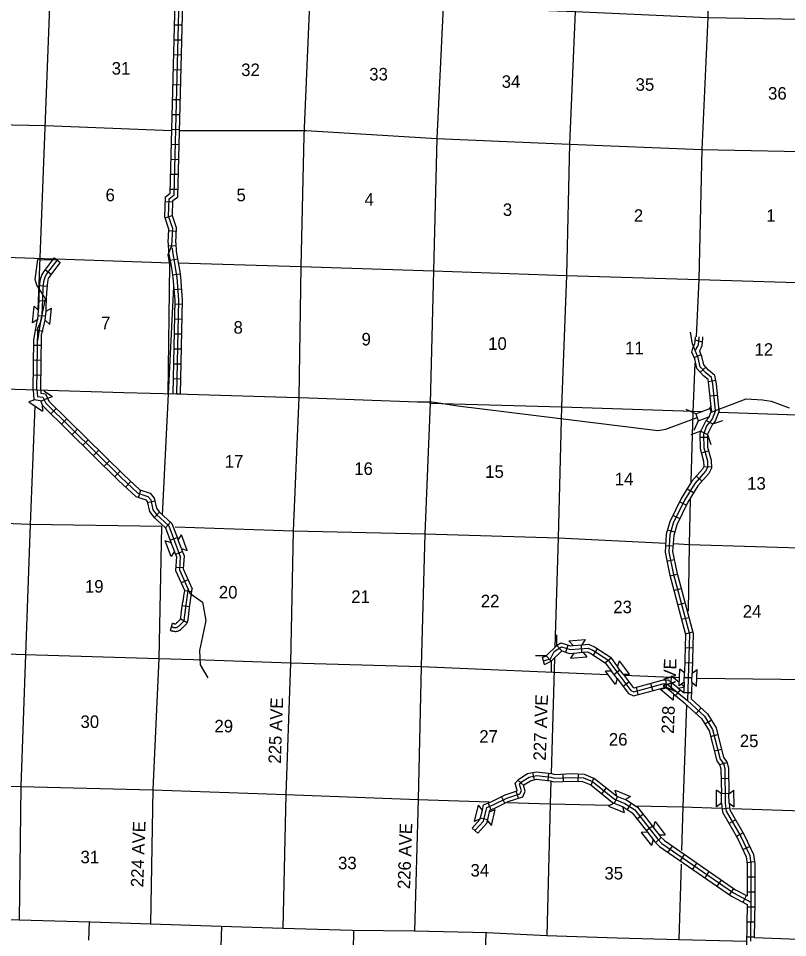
# Model space of a CAD drawing. Extents: x 718047 to 1161319, y 16095590 to 16471709.
# Drawn here: x 950403 to 981103, y 16119320 to 16156023 of the extents above; entities that cross this region are included whole.
import ezdxf

# ---------------------------------------------------------------- set-up
doc = ezdxf.new("R2010")
doc.units = 0
for name, color, linetype in [('L13', 7, 'Continuous'), ('L14', 7, 'Continuous'), ('L18', 7, 'Continuous'), ('L3', 7, 'Continuous'), ('L30', 7, 'Continuous'), ('L52', 7, 'Continuous'), ('L8', 7, 'Continuous'), ('L9', 7, 'Continuous')]:
    doc.layers.add(name, color=color, linetype=linetype)

msp = doc.modelspace()

# ---------------------------------------------------------------- linework, layer by layer
at = {"layer": 'L13'}
for p, q in [((951855, 16162086), (951184, 16144386)), ((977338, 16140343), (977687, 16140330)), ((971801, 16130483), (971666, 16125876)), ((974570, 16129800), (976786, 16129705)), ((977482, 16129686), (982189, 16129623))]:
    msp.add_line(p, q, dxfattribs=at)
for points in [[(978624, 16176204), (978371, 16171777), (978215, 16166615), (978039, 16161337), (977913, 16156058), (977686, 16150790), (977555, 16145603), (977453, 16143309)], [(962244, 16161772), (962019, 16156619), (961801, 16151334), (961669, 16146113), (961594, 16140882), (961367, 16135564), (961258, 16130292), (961082, 16125040), (960962, 16119693)], [(967521, 16161969), (967518, 16161770), (967350, 16156492), (967099, 16151225), (966964, 16145946), (966838, 16140666), (966630, 16135440), (966478, 16130144), (966352, 16124840), (966218, 16119586)], [(972699, 16158928), (972619, 16156300), (972392, 16150999), (972284, 16145761), (972084, 16140517), (971943, 16135288), (971814, 16130914)], [(958800, 16156745), (962019, 16156619), (967350, 16156492), (972619, 16156300), (977913, 16156058), (983110, 16155969), (988313, 16155771)], [(941131, 16152036), (946158, 16151853), (951490, 16151751), (956512, 16151552)], [(956860, 16151547), (961883, 16151548), (967099, 16151225), (972392, 16150999), (977686, 16150790)], [(977686, 16150790), (982934, 16150683), (988161, 16150459), (993439, 16150292), (998624, 16150145)], [(946006, 16146623), (951813, 16146426)], [(951894, 16146424), (956475, 16146269)], [(956782, 16146259), (961669, 16146113), (966964, 16145946), (972284, 16145761), (977555, 16145603)], [(977555, 16145603), (982767, 16145438), (987996, 16145281), (993257, 16145073), (998447, 16144917)], [(956600, 16145313), (956136, 16136191)], [(977406, 16142258), (977320, 16140318), (977240, 16137516)], [(951063, 16140552), (950873, 16135820), (950691, 16130618), (950499, 16125357), (950430, 16120034)], [(966804, 16140659), (972092, 16140509), (977338, 16140343)], [(978362, 16140306), (982641, 16140150), (987870, 16139993), (993121, 16139761), (998268, 16139681)], [(977220, 16136812), (977168, 16135023), (977138, 16132361)], [(935213, 16136469), (945605, 16136045), (950849, 16135829), (956122, 16135746), (956133, 16135746)], [(956113, 16135738), (956012, 16130467), (955771, 16125233), (955675, 16119869)], [(956655, 16135728), (961367, 16135564), (966630, 16135440), (971943, 16135288), (976239, 16135070)], [(976551, 16135054), (977168, 16135023), (982472, 16134855)], [(935038, 16131169), (940202, 16131008), (945447, 16130809), (950691, 16130618), (956012, 16130467), (957852, 16130405)], [(957852, 16130405), (961258, 16130292), (966478, 16130144), (973915, 16129827)], [(977068, 16128616), (976919, 16124539), (976869, 16122793)], [(938397, 16125756), (940058, 16125687), (945320, 16125521), (950499, 16125357), (955770, 16125224), (961082, 16125040), (966352, 16124840), (969195, 16124745)], [(971657, 16125570), (971630, 16124665), (971496, 16119411)], [(969927, 16124721), (971630, 16124665), (974003, 16124608)], [(975029, 16124584), (976919, 16124539), (978449, 16124491)], [(978873, 16124478), (982114, 16124375), (987367, 16124176)], [(976853, 16122259), (976767, 16119244)], [(940208, 16120418), (942888, 16120281), (945143, 16120201), (948141, 16120090), (950430, 16120034), (953287, 16119952), (955675, 16119869), (958498, 16119771), (960962, 16119693)], [(960962, 16119693), (963728, 16119623), (966218, 16119586), (969100, 16119520), (971496, 16119411), (974294, 16119314), (976767, 16119244), (979468, 16119178)]]:
    msp.add_lwpolyline(points, dxfattribs=at)
at = {"layer": 'L18'}
for p, q in [((950962, 16143867), (951027, 16144527)), ((951210, 16144359), (951027, 16144527)), ((951175, 16143997), (951210, 16144359)), ((951507, 16144330), (951720, 16144459)), ((951655, 16143800), (951720, 16144459)), ((951175, 16143997), (950962, 16143867)), ((951472, 16143967), (951507, 16144330)), ((951472, 16143967), (951655, 16143800)), ((951413, 16141156), (951758, 16140925)), ((951055, 16140797), (950820, 16140715)), ((950820, 16140715), (951371, 16140346)), ((951569, 16140858), (951758, 16140925)), ((951358, 16140594), (951371, 16140346)), ((977434, 16140235), (977050, 16140410)), ((977434, 16140235), (977993, 16140445)), ((977993, 16140445), (978051, 16140572)), ((977993, 16140445), (978046, 16140303)), ((977539, 16139956), (977364, 16139572)), ((977434, 16140235), (977539, 16139956)), ((977539, 16139956), (977964, 16140115)), ((977638, 16139536), (977849, 16139963)), ((977849, 16139963), (978117, 16139831)), ((978117, 16139831), (978516, 16139967)), ((977906, 16139404), (978117, 16139831)), ((977638, 16139536), (977239, 16139400)), ((977638, 16139536), (977906, 16139404)), ((977906, 16139404), (978041, 16139004)), ((956778, 16135193), (956911, 16135403)), ((956907, 16134852), (956778, 16135193)), ((957145, 16134783), (956911, 16135403)), ((956494, 16134537), (956260, 16135157)), ((956499, 16135088), (956260, 16135157)), ((956628, 16134747), (956499, 16135088)), ((956907, 16134852), (957145, 16134783)), ((956628, 16134747), (956494, 16134537)), ((971886, 16130985), (971889, 16131407)), ((972377, 16131165), (973037, 16131221)), ((972542, 16130980), (972377, 16131165)), ((972905, 16131011), (973037, 16131221)), ((971461, 16130567), (971886, 16130985)), ((971886, 16130985), (972095, 16130773)), ((972542, 16130980), (972905, 16131011)), ((971461, 16130567), (971039, 16130570)), ((971461, 16130567), (971670, 16130354)), ((971670, 16130354), (972095, 16130773)), ((972567, 16130682), (972436, 16130472)), ((972436, 16130472), (973096, 16130528)), ((972567, 16130682), (972931, 16130713)), ((972931, 16130713), (973096, 16130528)), ((971670, 16130354), (971667, 16129932)), ((974319, 16130134), (974388, 16130373)), ((974539, 16129843), (974319, 16130134)), ((974787, 16129844), (974388, 16130373)), ((974081, 16129955), (973832, 16129954)), ((974231, 16129425), (973832, 16129954)), ((974300, 16129663), (974081, 16129955)), ((974539, 16129843), (974787, 16129844)), ((976459, 16129512), (976470, 16129760)), ((976780, 16129505), (976470, 16129760)), ((976777, 16129379), (976796, 16130042)), ((976991, 16129887), (976796, 16130042)), ((976980, 16129523), (976991, 16129887)), ((977278, 16129514), (977289, 16129879)), ((977289, 16129879), (977492, 16130022)), ((977473, 16129359), (977492, 16130022)), ((974300, 16129663), (974231, 16129425)), ((976741, 16129280), (976459, 16129512)), ((976741, 16129280), (976982, 16129339)), ((976980, 16129523), (976777, 16129379)), ((976982, 16129339), (976867, 16129433)), ((977278, 16129514), (977473, 16129359)), ((976270, 16129282), (976028, 16129223)), ((976540, 16128801), (976028, 16129223)), ((976551, 16129050), (976270, 16129282)), ((976551, 16129050), (976540, 16128801)), ((974224, 16125210), (974838, 16124959)), ((974287, 16124969), (974224, 16125210)), ((974287, 16124969), (974625, 16124831)), ((974625, 16124831), (974838, 16124959)), ((978269, 16124539), (978260, 16125202)), ((978461, 16125055), (978260, 16125202)), ((978466, 16124690), (978461, 16125055)), ((978759, 16125059), (978956, 16125211)), ((978764, 16124694), (978759, 16125059)), ((978965, 16124548), (978956, 16125211)), ((968604, 16123962), (968762, 16124606)), ((968920, 16124414), (968762, 16124606)), ((974174, 16124693), (973961, 16124566)), ((973961, 16124566), (974575, 16124315)), ((974174, 16124693), (974512, 16124555)), ((974512, 16124555), (974575, 16124315)), ((978466, 16124690), (978269, 16124539)), ((978764, 16124694), (978965, 16124548)), ((968833, 16124060), (968920, 16124414)), ((969123, 16123989), (969210, 16124343)), ((969210, 16124343), (969438, 16124441)), ((969281, 16123797), (969438, 16124441)), ((968833, 16124060), (968604, 16123962)), ((969123, 16123989), (969281, 16123797)), ((975749, 16123710), (975814, 16123950)), ((975814, 16123950), (976222, 16123427)), ((975514, 16123527), (975265, 16123522)), ((975265, 16123522), (975673, 16122999)), ((975514, 16123527), (975738, 16123239)), ((975749, 16123710), (975973, 16123423)), ((975738, 16123239), (975673, 16122999)), ((975973, 16123423), (976222, 16123427))]:
    msp.add_line(p, q, dxfattribs=at)
at = {"layer": 'L3'}
for points in [[(940883, 16141514), (943348, 16141463), (945854, 16141347), (951143, 16141190), (954617, 16141092), (956716, 16141026), (961989, 16140878), (966336, 16140708)], [(966336, 16140708), (966911, 16140707), (967948, 16140549), (975930, 16139574), (976248, 16139623), (977488, 16140092)], [(978046, 16140303), (978223, 16140370), (979454, 16140831), (980095, 16140795), (980452, 16140742), (981169, 16140469)]]:
    msp.add_lwpolyline(points, dxfattribs=at)
at = {"layer": 'L52'}
for p, q in [((953230, 16119954), (953207, 16119219)), ((958507, 16119771), (958481, 16118964)), ((963784, 16119622), (963758, 16118798)), ((969064, 16119521), (969036, 16118631))]:
    msp.add_line(p, q, dxfattribs=at)
at = {"layer": 'L8'}
for p, q in [((956642, 16155769), (956941, 16155761)), ((956627, 16155172), (956925, 16155165)), ((956611, 16154576), (956910, 16154568)), ((956596, 16153980), (956894, 16153972)), ((956580, 16153383), (956879, 16153375)), ((956565, 16152787), (956863, 16152779)), ((956549, 16152190), (956848, 16152183)), ((956534, 16151594), (956832, 16151586)), ((956518, 16150998), (956817, 16150990)), ((956503, 16150401), (956801, 16150393)), ((956487, 16149805), (956786, 16149797)), ((956472, 16149208), (956770, 16149201)), ((956266, 16148709), (956564, 16148700)), ((956260, 16148060), (956542, 16148157)), ((956411, 16147548), (956708, 16147531)), ((956377, 16146952), (956676, 16146936)), ((951847, 16146463), (952076, 16146272)), ((956753, 16146410), (956460, 16146355)), ((951479, 16145984), (951717, 16145804)), ((956854, 16145813), (956558, 16145776)), ((951259, 16145358), (951555, 16145329)), ((956908, 16145212), (956611, 16145188)), ((951225, 16144754), (951524, 16144743)), ((956939, 16144602), (956641, 16144608)), ((951196, 16144162), (951493, 16144143)), ((956927, 16144005), (956628, 16144012)), ((951093, 16143591), (951387, 16143541)), ((956914, 16143409), (956616, 16143415)), ((951022, 16142982), (951321, 16142978)), ((977701, 16143100), (977410, 16143169)), ((956902, 16142812), (956604, 16142819)), ((977373, 16142483), (977648, 16142599)), ((951013, 16142386), (951311, 16142381)), ((956890, 16142216), (956592, 16142222)), ((951003, 16141789), (951302, 16141784)), ((977612, 16141899), (977833, 16142099)), ((956878, 16141620), (956579, 16141626)), ((977941, 16141528), (978234, 16141582)), ((951292, 16140737), (951565, 16140858)), ((956865, 16141023), (956567, 16141029)), ((978012, 16140948), (978309, 16140979)), ((951700, 16140239), (951910, 16140452)), ((952125, 16139821), (952335, 16140033)), ((952551, 16139402), (952760, 16139615)), ((977603, 16139301), (977901, 16139305)), ((952976, 16138983), (953185, 16139196)), ((953401, 16138565), (953610, 16138777)), ((977660, 16138673), (977948, 16138752)), ((953826, 16138146), (954035, 16138359)), ((977759, 16138124), (978058, 16138134)), ((954251, 16137727), (954460, 16137940)), ((954685, 16137313), (954889, 16137530)), ((977461, 16137749), (977684, 16137550)), ((955193, 16136899), (955284, 16137183)), ((977098, 16137244), (977353, 16137090)), ((955553, 16136698), (955844, 16136761)), ((976795, 16136716), (977062, 16136584)), ((955832, 16136090), (956034, 16136309)), ((976531, 16136181), (976798, 16136049)), ((956270, 16135685), (956472, 16135904)), ((976309, 16135602), (976595, 16135519)), ((956458, 16135195), (956737, 16135300)), ((976230, 16134981), (976527, 16134961)), ((956669, 16134636), (956948, 16134742)), ((956687, 16134113), (956985, 16134094)), ((976286, 16134352), (976578, 16134412)), ((976412, 16133760), (976700, 16133837)), ((956902, 16133490), (957174, 16133613)), ((957323, 16133122), (957046, 16133162)), ((976566, 16133184), (976854, 16133260)), ((976719, 16132607), (977007, 16132684)), ((957238, 16132532), (956943, 16132574)), ((957135, 16131886), (956880, 16132040)), ((976873, 16132031), (977161, 16132107)), ((956480, 16131585), (956555, 16131873)), ((977026, 16131454), (977314, 16131531)), ((972249, 16130719), (972340, 16131003)), ((972896, 16130712), (972871, 16131009)), ((973358, 16130603), (973522, 16130851)), ((977020, 16130902), (977318, 16130894)), ((971406, 16130228), (971321, 16130514)), ((973815, 16130304), (974053, 16130484)), ((977003, 16130306), (977301, 16130297)), ((974174, 16129828), (974412, 16130007)), ((976985, 16129709), (977284, 16129701)), ((974533, 16129352), (974772, 16129531)), ((975144, 16129028), (975066, 16129316)), ((975720, 16129184), (975642, 16129472)), ((976272, 16129308), (976251, 16129605)), ((976633, 16128980), (976823, 16129211)), ((976968, 16129113), (977267, 16129104)), ((977448, 16128270), (977649, 16128490)), ((977801, 16127851), (978057, 16128005)), ((978024, 16127352), (978313, 16127426)), ((978172, 16126774), (978461, 16126848)), ((978395, 16126230), (978683, 16126308)), ((971003, 16125624), (970938, 16125915)), ((971544, 16125589), (971579, 16125885)), ((972158, 16125554), (972146, 16125852)), ((972744, 16125560), (972753, 16125858)), ((973258, 16125414), (973372, 16125690)), ((978448, 16125677), (978747, 16125682)), ((970561, 16125405), (970336, 16125601)), ((973687, 16125063), (973874, 16125295)), ((969820, 16124686), (969686, 16124953)), ((970358, 16124886), (970264, 16125169)), ((974198, 16124683), (974311, 16124959)), ((978458, 16125080), (978757, 16125085)), ((969272, 16124425), (969158, 16124701)), ((974707, 16124435), (974870, 16124686)), ((975095, 16124061), (975331, 16124245)), ((978492, 16124468), (978788, 16124507)), ((969130, 16124023), (968840, 16124094)), ((978762, 16123881), (979022, 16124028)), ((968736, 16123495), (968515, 16123695)), ((975462, 16123591), (975697, 16123774)), ((979056, 16123362), (979316, 16123509)), ((975845, 16123112), (976058, 16123321)), ((976334, 16122727), (976504, 16122972)), ((979312, 16122835), (979582, 16122963)), ((976825, 16122388), (976994, 16122633)), ((979480, 16122316), (979775, 16122359)), ((977316, 16122048), (977485, 16122294)), ((977807, 16121709), (977976, 16121955)), ((978297, 16121370), (978467, 16121616)), ((979491, 16121741), (979789, 16121742)), ((978788, 16121031), (978958, 16121277)), ((979324, 16120733), (979465, 16120996)), ((979492, 16121145), (979790, 16121145)), ((979490, 16120643), (979465, 16119010)), ((979489, 16120551), (979788, 16120546)), ((979480, 16119954), (979779, 16119950)), ((979471, 16119358), (979770, 16119353))]:
    msp.add_line(p, q, dxfattribs=at)
for points in [[(956381, 16141013), (956453, 16146177), (956382, 16146598), (956526, 16146943), (956565, 16147634), (956397, 16148123), (956418, 16148823), (956615, 16148975), (956819, 16156839), (956984, 16162111)], [(956383, 16147065), (956413, 16147613), (956246, 16148100), (956271, 16148898), (956467, 16149050), (956666, 16156693)], [(956683, 16147063), (956716, 16147655), (956547, 16148146), (956566, 16148747), (956763, 16148900), (956965, 16156677)], [(956383, 16147065), (956398, 16146681), (956497, 16146147), (956544, 16145877), (956572, 16145658), (956643, 16144770), (956566, 16141029)], [(956683, 16147063), (956697, 16146714), (956793, 16146200), (956841, 16145922), (956871, 16145689), (956943, 16144779), (956866, 16141023)], [(956541, 16146863), (956548, 16146697), (956645, 16146173), (956693, 16145900), (956721, 16145674), (956793, 16144775), (956716, 16141026)], [(951143, 16141190), (951182, 16143649), (951282, 16143887), (951487, 16144806), (951432, 16144916), (951138, 16145368), (951079, 16145595), (951181, 16146400), (951978, 16146389)], [(951173, 16143163), (951286, 16143840), (951338, 16144053), (951363, 16144445), (951379, 16144863), (951398, 16145251), (951423, 16145513), (951441, 16145616), (951472, 16145708), (951543, 16145821), (951902, 16146295), (951962, 16146367)], [(951208, 16144362), (951214, 16144453), (951229, 16144869), (951248, 16145262), (951275, 16145533), (951296, 16145653), (951336, 16145772), (951419, 16145906), (951784, 16146388), (951846, 16146463)], [(951506, 16144330), (951513, 16144438), (951529, 16144856), (951548, 16145240), (951572, 16145493), (951587, 16145578), (951609, 16145643), (951667, 16145737), (952019, 16146202), (952077, 16146271)], [(951025, 16143187), (951139, 16143870), (951169, 16143993)], [(951328, 16143380), (951472, 16143967)], [(951293, 16141188), (951328, 16143380)], [(978223, 16140370), (978114, 16141415), (978064, 16141684), (977844, 16141866), (977619, 16142114), (977538, 16142475), (977305, 16143025), (977228, 16143494)], [(977280, 16142699), (977330, 16142907), (977384, 16143001), (977395, 16143030), (977421, 16143262), (977421, 16143309)], [(977457, 16142793), (977470, 16142851), (977470, 16142851), (977521, 16142937), (977542, 16142996), (977571, 16143254), (977571, 16143309)], [(977595, 16142726), (977611, 16142795), (977657, 16142874), (977689, 16142962), (977721, 16143246), (977721, 16143310)], [(950993, 16141193), (951025, 16143187)], [(978070, 16140390), (977965, 16141394), (977926, 16141603), (977740, 16141757), (977481, 16142043), (977395, 16142429), (977280, 16142699)], [(978375, 16140349), (978262, 16141437), (978201, 16141764), (977948, 16141974), (977756, 16142186), (977682, 16142521), (977595, 16142726)], [(950993, 16141181), (951018, 16140800), (951280, 16140762), (951367, 16140567), (954401, 16137578), (955089, 16136932), (955483, 16136806), (955545, 16136731), (955632, 16136329), (955806, 16136113), (956274, 16135681), (956502, 16135075)], [(951143, 16141190), (951160, 16140931), (951384, 16140899), (951492, 16140654), (954505, 16137686), (955167, 16137064), (955571, 16136935), (955684, 16136798), (955771, 16136395), (955915, 16136215), (956402, 16135767), (956864, 16134543), (956830, 16134011), (957251, 16133080), (957757, 16132714), (957884, 16131985), (957754, 16131338), (957628, 16130783), (957652, 16130215), (957969, 16129697)], [(951293, 16141200), (951302, 16141062), (951487, 16141036), (951618, 16140740), (954609, 16137795), (955245, 16137197), (955659, 16137064), (955822, 16136865), (955910, 16136461), (956025, 16136318), (956529, 16135853), (956774, 16135205)], [(978223, 16140370), (978086, 16140015), (977861, 16139756), (977751, 16139409), (977759, 16138875), (977901, 16138362), (977910, 16138095), (977830, 16137939), (977398, 16137452), (976993, 16136781), (976539, 16135862), (976408, 16135407), (976362, 16134725), (976535, 16133878), (977184, 16131439), (977108, 16128782)], [(978070, 16140390), (977956, 16140094), (977849, 16139963)], [(978375, 16140349), (978217, 16139937), (978117, 16139831)], [(977635, 16139540), (977600, 16139431), (977609, 16138854), (977752, 16138339), (977758, 16138129), (977705, 16138024), (977276, 16137542), (976861, 16136853), (976399, 16135916), (976260, 16135433), (976211, 16134715), (976389, 16133843), (977034, 16131422), (976990, 16129902)], [(977908, 16139407), (977901, 16139387), (977909, 16138897), (978051, 16138385), (978061, 16138061), (977954, 16137854), (977519, 16137363), (977125, 16136709), (976679, 16135807), (976557, 16135381), (976513, 16134735), (976681, 16133912), (977335, 16131457), (977290, 16129894)], [(956906, 16134855), (957015, 16134566), (956982, 16134039), (957342, 16133245)], [(956624, 16134754), (956712, 16134520), (956678, 16133983), (957047, 16133169)], [(956480, 16131584), (956492, 16131581), (956503, 16131578), (956516, 16131574), (956532, 16131570), (956548, 16131566), (956560, 16131563), (956570, 16131560), (956592, 16131557), (956612, 16131553), (956636, 16131550), (956666, 16131547), (956695, 16131546), (956724, 16131551), (956755, 16131559), (956793, 16131572), (956835, 16131593), (956867, 16131616), (956892, 16131637), (956899, 16131642), (956918, 16131660), (956937, 16131678), (956956, 16131696), (956974, 16131713), (956993, 16131731), (957010, 16131747), (957028, 16131763), (957044, 16131779), (957049, 16131783), (957060, 16131794), (957074, 16131808), (957090, 16131823), (957110, 16131846), (957127, 16131871), (957141, 16131895), (957155, 16131924), (957164, 16131953), (957168, 16131973), (957171, 16131985), (957173, 16131995), (957174, 16132001), (957175, 16132009), (957176, 16132019), (957176, 16132020), (957177, 16132028), (957178, 16132041), (957180, 16132057), (957183, 16132076), (957186, 16132099), (957188, 16132126), (957191, 16132150), (957195, 16132179), (957200, 16132211), (957204, 16132247), (957204, 16132254), (957207, 16132279), (957212, 16132314), (957216, 16132349), (957220, 16132385), (957225, 16132422), (957229, 16132460), (957233, 16132490), (957234, 16132495), (957342, 16133245)], [(956518, 16131729), (956529, 16131726), (956540, 16131723), (956554, 16131720), (956569, 16131716), (956585, 16131711), (956599, 16131708), (956602, 16131707), (956618, 16131704), (956636, 16131701), (956654, 16131699), (956674, 16131697), (956683, 16131696), (956693, 16131698), (956713, 16131703), (956735, 16131710), (956757, 16131721), (956776, 16131736), (956795, 16131751), (956797, 16131752), (956815, 16131769), (956834, 16131787), (956853, 16131805), (956872, 16131823), (956890, 16131840), (956908, 16131857), (956925, 16131873), (956941, 16131888), (956944, 16131891), (956955, 16131901), (956968, 16131914), (956980, 16131926), (956991, 16131939), (957001, 16131953), (957009, 16131966), (957015, 16131979), (957019, 16131991), (957021, 16132003), (957023, 16132013), (957025, 16132021), (957025, 16132023), (957026, 16132026), (957026, 16132031), (957026, 16132035), (957028, 16132046), (957029, 16132059), (957032, 16132076), (957034, 16132095), (957037, 16132117), (957039, 16132142), (957043, 16132169), (957046, 16132198), (957051, 16132229), (957055, 16132263), (957055, 16132270), (957058, 16132297), (957063, 16132332), (957067, 16132367), (957071, 16132404), (957076, 16132440), (957080, 16132478), (957084, 16132510), (957085, 16132516), (957193, 16133266)], [(956555, 16131874), (956567, 16131871), (956578, 16131868), (956591, 16131865), (956607, 16131861), (956623, 16131857), (956633, 16131854), (956644, 16131852), (956661, 16131849), (956672, 16131848), (956672, 16131848), (956677, 16131849), (956678, 16131850), (956685, 16131855), (956697, 16131864), (956712, 16131879), (956731, 16131897), (956750, 16131915), (956769, 16131932), (956787, 16131949), (956805, 16131966), (956823, 16131982), (956838, 16131997), (956840, 16131999), (956850, 16132009), (956863, 16132021), (956871, 16132029), (956873, 16132032), (956875, 16132034), (956876, 16132041), (956877, 16132044), (956877, 16132050), (956879, 16132064), (956880, 16132078), (956883, 16132094), (956885, 16132114), (956888, 16132135), (956890, 16132159), (956894, 16132188), (956898, 16132218), (956902, 16132248), (956905, 16132279), (956906, 16132286), (956910, 16132315), (956914, 16132350), (956918, 16132385), (956922, 16132422), (956927, 16132458), (956931, 16132496), (956936, 16132529), (956937, 16132538), (956943, 16132582), (956946, 16132597), (956951, 16132625), (956959, 16132668), (956967, 16132711), (956975, 16132755), (956981, 16132787), (956984, 16132798), (956986, 16132810), (956991, 16132839), (956998, 16132882), (957005, 16132924), (957012, 16132965), (957047, 16133169)], [(971363, 16130371), (971641, 16130454), (971784, 16130749), (972073, 16130932), (972420, 16130821), (973138, 16130882), (973328, 16130801), (973924, 16130408), (974845, 16129187), (974960, 16129133), (976120, 16129447), (976287, 16129458), (977108, 16128782)], [(971880, 16130988), (972052, 16131096), (972437, 16130973), (972539, 16130982)], [(972911, 16131013), (973163, 16131035), (973399, 16130934), (974028, 16130518), (974315, 16130138)], [(971320, 16130514), (971456, 16130555)], [(972088, 16130764), (972094, 16130768), (972402, 16130669), (972564, 16130683)], [(972933, 16130714), (973114, 16130730), (973256, 16130669), (973820, 16130297), (974075, 16129958)], [(971406, 16130227), (971670, 16130354)], [(974536, 16129845), (974942, 16129307), (974973, 16129292), (976095, 16129595), (976336, 16129612), (976459, 16129511)], [(974297, 16129663), (974747, 16129066), (974946, 16128974), (976145, 16129298), (976238, 16129305), (976268, 16129280)], [(976979, 16129514), (976967, 16129102)], [(977279, 16129506), (977260, 16128860)], [(976550, 16129048), (977013, 16128667)], [(976737, 16129282), (976971, 16129090)], [(977007, 16128672), (977672, 16128065), (977966, 16127576), (978273, 16126374), (978401, 16126203), (978441, 16126055), (978458, 16125060)], [(977108, 16128782), (977789, 16128161), (978106, 16127634), (978411, 16126441), (978539, 16126270), (978591, 16126076), (978614, 16124683), (978654, 16124374), (979231, 16123355), (979591, 16122594), (979639, 16122258), (979641, 16120733), (979618, 16119174)], [(977258, 16128848), (977906, 16128257), (978246, 16127692), (978549, 16126507), (978676, 16126337), (978741, 16126098), (978758, 16125063)], [(968626, 16123595), (968962, 16123968), (969096, 16124514), (969358, 16124622), (969892, 16124889), (970422, 16125064), (970476, 16125179), (970401, 16125448), (970479, 16125538), (970785, 16125728), (971079, 16125794), (971652, 16125726), (971792, 16125688), (972494, 16125717), (972952, 16125702), (973322, 16125549), (974192, 16124846), (974612, 16124675), (975004, 16124421), (975910, 16123259), (976088, 16123078), (978944, 16121105), (979641, 16120733)], [(968920, 16124414), (968968, 16124623), (969296, 16124759), (969834, 16125028), (970314, 16125186), (970316, 16125192), (970235, 16125486), (970380, 16125653), (970727, 16125869), (971071, 16125946), (971680, 16125874), (971809, 16125839), (972493, 16125867), (972984, 16125851), (973399, 16125679), (974269, 16124977), (974285, 16124971)], [(969210, 16124348), (969224, 16124404), (969420, 16124486), (969949, 16124750), (970531, 16124942), (970635, 16125166), (970567, 16125411), (970577, 16125422), (970842, 16125587), (971086, 16125642), (971623, 16125578), (971776, 16125538), (972494, 16125566), (972920, 16125553), (973245, 16125419), (974115, 16124716), (974170, 16124693)], [(974514, 16124553), (974542, 16124541), (974902, 16124309), (975506, 16123533)], [(974628, 16124830), (974682, 16124808), (975107, 16124533), (975747, 16123712)], [(978464, 16124689), (978464, 16124672), (978510, 16124325), (979098, 16123286), (979446, 16122550), (979489, 16122248), (979491, 16120983)], [(978764, 16124695), (978764, 16124694), (978799, 16124422), (979365, 16123424), (979736, 16122637), (979789, 16122269), (979791, 16120732), (979770, 16119322)], [(968514, 16123695), (968826, 16124040), (968831, 16124062)], [(968737, 16123494), (969099, 16123895), (969122, 16123988)], [(975736, 16123238), (975797, 16123160), (975991, 16122963), (978866, 16120976), (979490, 16120643)], [(975973, 16123422), (976023, 16123358), (976185, 16123193), (979022, 16121233), (979491, 16120983)]]:
    msp.add_lwpolyline(points, dxfattribs=at)
at = {"layer": 'L9'}
msp.add_lwpolyline([(979770, 16119322), (982246, 16119234), (984749, 16119173), (985988, 16119052), (986238, 16119102), (986541, 16119078), (986662, 16119309), (986633, 16120504), (986688, 16121217), (986709, 16121594), (986857, 16121757)], dxfattribs=at)

# ---------------------------------------------------------------- texts
at = {"layer": 'L14'}
for s, p in [('31', (954127, 16153780)), ('32', (959296, 16153721)), ('33', (964406, 16153545)), ('34', (969692, 16153251)), ('35', (975037, 16153133)), ('36', (980323, 16152781)), ('6', (953881, 16148722)), ('5', (959108, 16148722)), ('4', (964218, 16148546)), ('3', (969739, 16148135)), ('2', (974966, 16147900)), ('1', (980252, 16147900)), ('7', (953704, 16143611)), ('8', (958990, 16143435)), ('9', (964100, 16142965)), ('10', (969152, 16142789)), ('11', (974614, 16142613)), ('12', (979782, 16142554)), ('17', (958638, 16138089)), ('16', (963807, 16137796)), ('15', (969034, 16137678)), ('14', (974203, 16137384)), ('13', (979489, 16137208)), ('19', (953058, 16133096)), ('20', (958403, 16132861)), ('21', (963689, 16132685)), ('22', (968858, 16132508)), ('23', (974144, 16132274)), ('24', (979313, 16132097)), ('30', (952882, 16127691)), ('29', (958227, 16127515)), ('27', (968799, 16127104)), ('26', (973968, 16126986)), ('25', (979195, 16126928)), ('31', (952882, 16122287)), ('33', (963161, 16122052)), ('34', (968447, 16121758)), ('35', (973792, 16121641))]:
    msp.add_text(s, height=500, rotation=0.0005, dxfattribs=at).set_placement(p)
at = {"layer": 'L30'}
for s, p in [('228   AVE', (976565, 16127454)), ('227 AVE', (971450, 16126379)), ('225 AVE', (960878, 16126259)), ('224 AVE', (955387, 16121325)), ('226 AVE', (966033, 16121250))]:
    msp.add_text(s, height=500, rotation=88, dxfattribs=at).set_placement(p)

doc.saveas('drawing.dxf')
